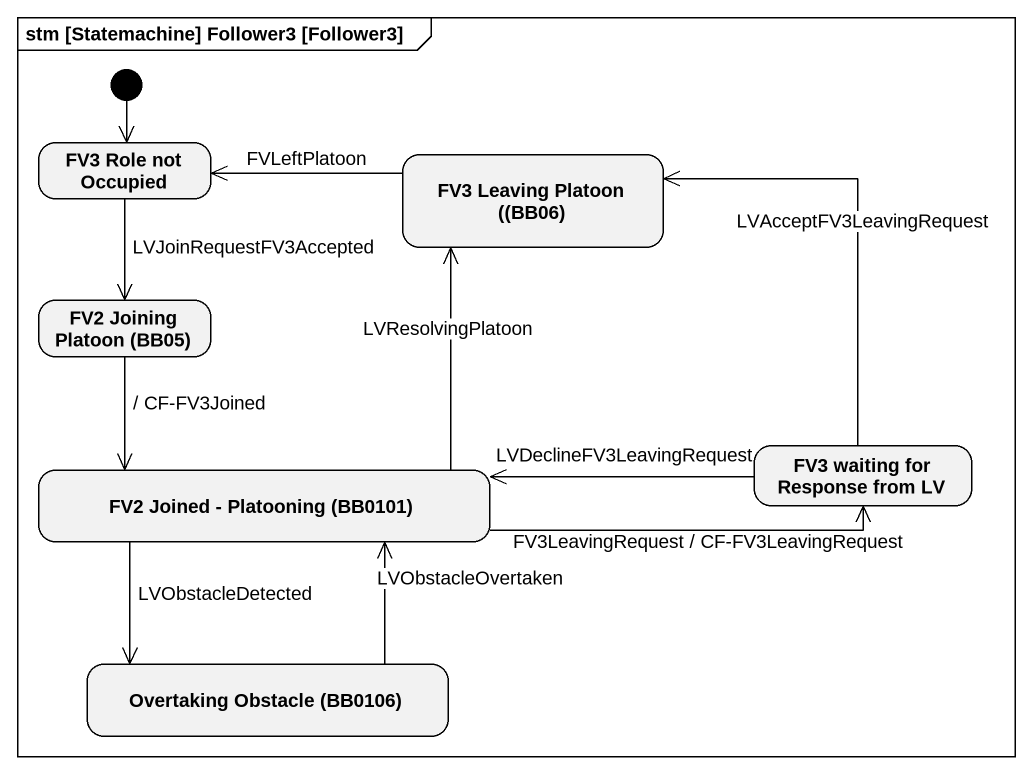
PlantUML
@startuml
mainframe stm [Statemachine] Follower3 [Follower3]
hide empty description
state "FV3 Role not Occupied" as FV3_Role_not_Occupied
state "FV3 Leaving Platoon ((BB06)" as FV3_Leaving_Platoon_BB06
state "FV2 Joining Platoon (BB05)" as FV2_Joining_Platoon_BB05
state "FV2 Joined - Platooning (BB0101)" as FV2_Joined_Platooning_BB0101
state "FV3 waiting for Response from LV" as FV3_waiting_for_Response
state "Overtaking Obstacle (BB0106)" as Overtaking_Obstacle_BB0106
[*] --> FV3_Role_not_Occupied
FV3_Role_not_Occupied --> FV2_Joining_Platoon_BB05 : LVJoinRequestFV3Accepted
FV3_Leaving_Platoon_BB06 -left-> FV3_Role_not_Occupied : FVLeftPlatoon
FV2_Joining_Platoon_BB05 --> FV2_Joined_Platooning_BB0101 : / CF-FV3Joined
FV2_Joined_Platooning_BB0101 -up-> FV3_Leaving_Platoon_BB06 : LVResolvingPlatoon
FV2_Joined_Platooning_BB0101 -right-> FV3_waiting_for_Response : FV3LeavingRequest / CF-FV3LeavingRequest
FV2_Joined_Platooning_BB0101 --> Overtaking_Obstacle_BB0106 : LVObstacleDetected
FV3_waiting_for_Response -up-> FV3_Leaving_Platoon_BB06 : LVAcceptFV3LeavingRequest
FV3_waiting_for_Response -left-> FV2_Joined_Platooning_BB0101 : LVDeclineFV3LeavingRequest
Overtaking_Obstacle_BB0106 -up-> FV2_Joined_Platooning_BB0101 : LVObstacleOvertaken
@enduml
